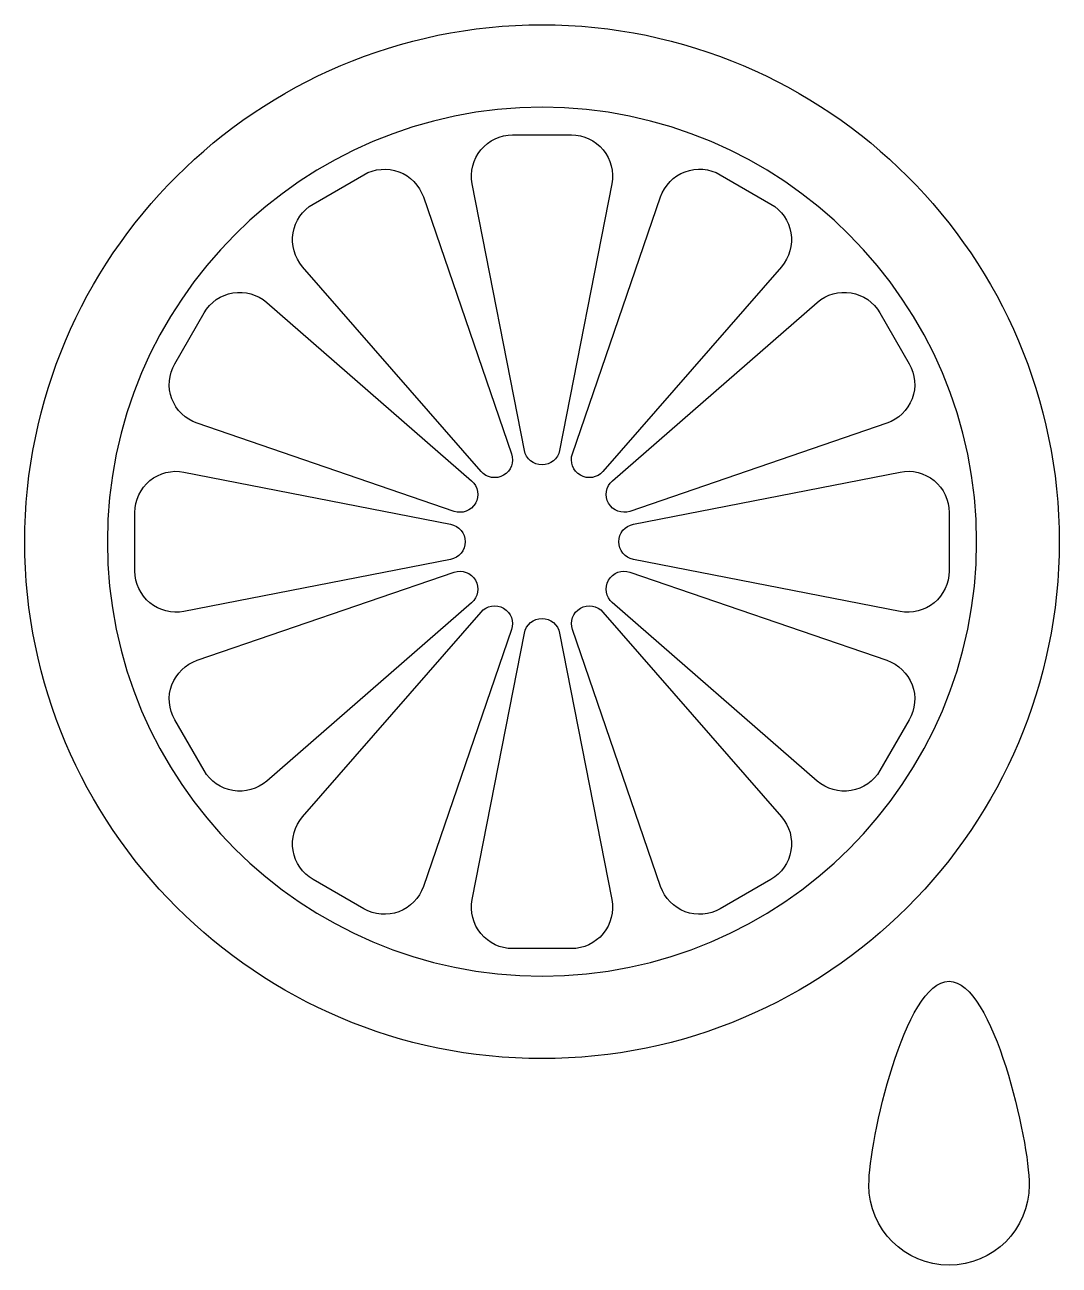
# Model space of a CAD drawing. Header units: centimetres. Extents: x -5.5 to 5.5, y -6.6 to 6.6.
import ezdxf

# ---------------------------------------------------------------- set-up
doc = ezdxf.new("R2010")
doc.units = ezdxf.units.CM
doc.header["$MEASUREMENT"] = 0
doc.layers.add('Layer 1', color=7, linetype='Continuous')

msp = doc.modelspace()

# ---------------------------------------------------------------- linework, layer by layer
at = {"layer": 'Layer 1'}
for points, knots in [([(5.4656, 1.09191), (5.4656, 4.10562), (3.01392, 6.55754), (0.00002, 6.55754), (0.00002, 6.55754), (-3.01393, 6.55754), (-5.46564, 4.10562), (-5.46564, 1.09191), (-5.46564, 1.09191), (-5.46564, -1.92183), (-3.01393, -4.37375), (0.00002, -4.37375), (0.00002, -4.37375), (3.01392, -4.37375), (5.4656, -1.92183), (5.4656, 1.09191)], [0, 0, 0, 0, 0.2, 0.2, 0.2, 0.2, 0.4, 0.4, 0.4, 0.4, 0.6, 0.6, 0.6, 0.6, 1, 1, 1, 1]), ([(0.00003, -3.50142), (-2.53264, -3.50142), (-4.5933, -1.44092), (-4.5933, 1.09191), (-4.5933, 1.09191), (-4.5933, 3.62474), (-2.53264, 5.68521), (0.00003, 5.68521), (0.00003, 5.68521), (2.53262, 5.68521), (4.5933, 3.62474), (4.5933, 1.09191), (4.5933, 1.09191), (4.5933, -1.44092), (2.53262, -3.50142), (0.00003, -3.50142)], [0, 0, 0, 0, 0.2, 0.2, 0.2, 0.2, 0.4, 0.4, 0.4, 0.4, 0.6, 0.6, 0.6, 0.6, 1, 1, 1, 1]), ([(0.00042, 1.90439), (0.09115, 1.90439), (0.16909, 1.96868), (0.18655, 2.05769), (0.18655, 2.05769), (0.18655, 2.05769), (0.73728, 4.87571), (0.73728, 4.87571), (0.73728, 4.87571), (0.76242, 5.00327), (0.72873, 5.13532), (0.64613, 5.23562), (0.64613, 5.23562), (0.5635, 5.33592), (0.44042, 5.39408), (0.31051, 5.39408), (0.31051, 5.39408), (0.31051, 5.39408), (-0.31009, 5.39409), (-0.31009, 5.39409), (-0.31009, 5.39409), (-0.43997, 5.39409), (-0.56311, 5.33593), (-0.64571, 5.23563), (-0.64571, 5.23563), (-0.72839, 5.1353), (-0.76202, 5.00327), (-0.73689, 4.87572), (-0.73689, 4.87572), (-0.73689, 4.87572), (-0.18571, 2.0577), (-0.18571, 2.0577), (-0.18571, 2.0577), (-0.1687, 1.96866), (-0.0903, 1.90439), (0.00042, 1.90439)], [0, 0, 0, 0, 0.1, 0.1, 0.1, 0.1, 0.2, 0.2, 0.2, 0.2, 0.3, 0.3, 0.3, 0.3, 0.4, 0.4, 0.4, 0.4, 0.5, 0.5, 0.5, 0.5, 0.6, 0.6, 0.6, 0.6, 0.7, 0.7, 0.7, 0.7, 0.8, 0.8, 0.8, 0.8, 1, 1, 1, 1]), ([(-0.64445, 1.83494), (-0.58481, 1.7666), (-0.48514, 1.74977), (-0.40635, 1.79512), (-0.40635, 1.79512), (-0.32753, 1.84047), (-0.29221, 1.93524), (-0.3216, 2.02126), (-0.3216, 2.02126), (-0.3216, 2.02126), (-1.25394, 4.73707), (-1.25394, 4.73707), (-1.25394, 4.73707), (-1.29611, 4.86015), (-1.39068, 4.95771), (-1.51249, 5.00329), (-1.51249, 5.00329), (-1.6343, 5.04887), (-1.77017, 5.03758), (-1.88267, 4.97262), (-1.88267, 4.97262), (-1.88267, 4.97262), (-2.41975, 4.66253), (-2.41975, 4.66253), (-2.41975, 4.66253), (-2.5322, 4.59757), (-2.61012, 4.48558), (-2.63147, 4.35736), (-2.63147, 4.35736), (-2.65277, 4.22914), (-2.61567, 4.09817), (-2.5305, 4.0002), (-2.5305, 4.0002), (-2.5305, 4.0002), (-0.64445, 1.83494), (-0.64445, 1.83494)], [0, 0, 0, 0, 0.1, 0.1, 0.1, 0.1, 0.2, 0.2, 0.2, 0.2, 0.3, 0.3, 0.3, 0.3, 0.4, 0.4, 0.4, 0.4, 0.5, 0.5, 0.5, 0.5, 0.6, 0.6, 0.6, 0.6, 0.7, 0.7, 0.7, 0.7, 0.8, 0.8, 0.8, 0.8, 1, 1, 1, 1]), ([(0.40635, 1.79554), (0.48427, 1.74953), (0.58439, 1.76614), (0.64397, 1.8347), (0.64397, 1.8347), (0.64397, 1.8347), (2.53003, 3.99994), (2.53003, 3.99994), (2.53003, 3.99994), (2.61562, 4.09855), (2.65227, 4.22888), (2.63097, 4.35752), (2.63097, 4.35752), (2.60964, 4.48531), (2.53172, 4.59731), (2.41928, 4.66163), (2.41928, 4.66163), (2.41928, 4.66163), (1.88218, 4.97257), (1.88218, 4.97257), (1.88218, 4.97257), (1.76976, 5.03774), (1.63384, 5.04903), (1.51245, 5.00324), (1.51245, 5.00324), (1.39024, 4.95747), (1.29523, 4.86034), (1.25305, 4.73747), (1.25305, 4.73747), (1.25305, 4.73747), (0.32156, 2.02123), (0.32156, 2.02123), (0.32156, 2.02123), (0.29176, 1.93548), (0.32753, 1.84049), (0.40635, 1.79554)], [0, 0, 0, 0, 0.1, 0.1, 0.1, 0.1, 0.2, 0.2, 0.2, 0.2, 0.3, 0.3, 0.3, 0.3, 0.4, 0.4, 0.4, 0.4, 0.5, 0.5, 0.5, 0.5, 0.6, 0.6, 0.6, 0.6, 0.7, 0.7, 0.7, 0.7, 0.8, 0.8, 0.8, 0.8, 1, 1, 1, 1]), ([(-3.64556, 2.34521), (-3.64556, 2.34521), (-0.9294, 1.41306), (-0.9294, 1.41306), (-0.9294, 1.41306), (-0.84378, 1.38366), (-0.74919, 1.41904), (-0.70405, 1.49741), (-0.70405, 1.49741), (-0.70405, 1.49741), (-0.7036, 1.49823), (-0.7036, 1.49823), (-0.7036, 1.49823), (-0.65849, 1.57681), (-0.67508, 1.67648), (-0.74366, 1.73612), (-0.74366, 1.73612), (-0.74366, 1.73612), (-2.9083, 3.62196), (-2.9083, 3.62196), (-2.9083, 3.62196), (-3.00625, 3.70737), (-3.13746, 3.74441), (-3.2657, 3.72311), (-3.2657, 3.72311), (-3.39386, 3.7016), (-3.50549, 3.62408), (-3.57063, 3.51163), (-3.57063, 3.51163), (-3.57063, 3.51163), (-3.88115, 2.9741), (-3.88115, 2.9741), (-3.88115, 2.9741), (-3.94587, 2.86144), (-3.95738, 2.72579), (-3.91179, 2.60395), (-3.91179, 2.60395), (-3.86622, 2.48237), (-3.7687, 2.38736), (-3.64556, 2.34521)], [0, 0, 0, 0, 0.09090909, 0.09090909, 0.09090909, 0.09090909, 0.18181818, 0.18181818, 0.18181818, 0.18181818, 0.27272727, 0.27272727, 0.27272727, 0.27272727, 0.36363636, 0.36363636, 0.36363636, 0.36363636, 0.45454545, 0.45454545, 0.45454545, 0.45454545, 0.54545455, 0.54545455, 0.54545455, 0.54545455, 0.63636364, 0.63636364, 0.63636364, 0.63636364, 0.72727273, 0.72727273, 0.72727273, 0.72727273, 0.81818182, 0.81818182, 0.81818182, 0.81818182, 1, 1, 1, 1]), ([(0.70363, 1.49823), (0.74837, 1.41923), (0.84333, 1.38364), (0.92937, 1.41327), (0.92937, 1.41327), (0.92937, 1.41327), (3.64519, 2.34521), (3.64519, 2.34521), (3.64519, 2.34521), (3.76825, 2.38781), (3.8654, 2.48258), (3.91139, 2.6044), (3.91139, 2.6044), (3.957, 2.72579), (3.94505, 2.86168), (3.8803, 2.97371), (3.8803, 2.97371), (3.8803, 2.97371), (3.57066, 3.51145), (3.57066, 3.51145), (3.57066, 3.51145), (3.50549, 3.62432), (3.39387, 3.70184), (3.2657, 3.72314), (3.2657, 3.72314), (3.13748, 3.74444), (3.00628, 3.70737), (2.90833, 3.6222), (2.90833, 3.6222), (2.90833, 3.6222), (0.7433, 1.73614), (0.7433, 1.73614), (0.7433, 1.73614), (0.67466, 1.67669), (0.65805, 1.57639), (0.70363, 1.49823)], [0, 0, 0, 0, 0.1, 0.1, 0.1, 0.1, 0.2, 0.2, 0.2, 0.2, 0.3, 0.3, 0.3, 0.3, 0.4, 0.4, 0.4, 0.4, 0.5, 0.5, 0.5, 0.5, 0.6, 0.6, 0.6, 0.6, 0.7, 0.7, 0.7, 0.7, 0.8, 0.8, 0.8, 0.8, 1, 1, 1, 1]), ([(-0.96605, 0.90535), (-0.87702, 0.92281), (-0.81267, 1.00073), (-0.81267, 1.09167), (-0.81267, 1.09167), (-0.81267, 1.1824), (-0.87702, 1.26055), (-0.96605, 1.27799), (-0.96605, 1.27799), (-0.96605, 1.27799), (-3.78362, 1.82872), (-3.78362, 1.82872), (-3.78362, 1.82872), (-3.91139, 1.85367), (-4.04302, 1.82023), (-4.14351, 1.73778), (-4.14351, 1.73778), (-4.24405, 1.65518), (-4.30197, 1.53188), (-4.30197, 1.40194), (-4.30197, 1.40194), (-4.30197, 1.40194), (-4.30197, 0.7816), (-4.30197, 0.7816), (-4.30197, 0.7816), (-4.30197, 0.65145), (-4.24405, 0.52837), (-4.14351, 0.44571), (-4.14351, 0.44571), (-4.04344, 0.36311), (-3.91142, 0.32988), (-3.78362, 0.35477), (-3.78362, 0.35477), (-3.78362, 0.35477), (-0.96605, 0.90535), (-0.96605, 0.90535)], [0, 0, 0, 0, 0.1, 0.1, 0.1, 0.1, 0.2, 0.2, 0.2, 0.2, 0.3, 0.3, 0.3, 0.3, 0.4, 0.4, 0.4, 0.4, 0.5, 0.5, 0.5, 0.5, 0.6, 0.6, 0.6, 0.6, 0.7, 0.7, 0.7, 0.7, 0.8, 0.8, 0.8, 0.8, 1, 1, 1, 1]), ([(4.14351, 1.73781), (4.04342, 1.82002), (3.91136, 1.85409), (3.78399, 1.82875), (3.78399, 1.82875), (3.78399, 1.82875), (0.96602, 1.27802), (0.96602, 1.27802), (0.96602, 1.27802), (0.87656, 1.2608), (0.81224, 1.18264), (0.81264, 1.09191), (0.81264, 1.09191), (0.81224, 1.00118), (0.87611, 0.9226), (0.96554, 0.90535), (0.96554, 0.90535), (0.96554, 0.90535), (3.78359, 0.35462), (3.78359, 0.35462), (3.78359, 0.35462), (3.91133, 0.32988), (4.04299, 0.36335), (4.1435, 0.44617), (4.1435, 0.44617), (4.24402, 0.52838), (4.30193, 0.6517), (4.30154, 0.78164), (4.30154, 0.78164), (4.30154, 0.78164), (4.30196, 1.40198), (4.30196, 1.40198), (4.30196, 1.40198), (4.30197, 1.53212), (4.24447, 1.65542), (4.14351, 1.73781)], [0, 0, 0, 0, 0.1, 0.1, 0.1, 0.1, 0.2, 0.2, 0.2, 0.2, 0.3, 0.3, 0.3, 0.3, 0.4, 0.4, 0.4, 0.4, 0.5, 0.5, 0.5, 0.5, 0.6, 0.6, 0.6, 0.6, 0.7, 0.7, 0.7, 0.7, 0.8, 0.8, 0.8, 0.8, 1, 1, 1, 1]), ([(-0.70363, 0.68514), (-0.74922, 0.76412), (-0.8442, 0.79949), (-0.92985, 0.7701), (-0.92985, 0.7701), (-0.92985, 0.7701), (-3.64522, -0.16184), (-3.64522, -0.16184), (-3.64522, -0.16184), (-3.76828, -0.20401), (-3.8658, -0.29903), (-3.91142, -0.42063), (-3.91142, -0.42063), (-3.95698, -0.54244), (-3.94592, -0.6781), (-3.88073, -0.79054), (-3.88073, -0.79054), (-3.88073, -0.79054), (-3.57066, -1.32788), (-3.57066, -1.32788), (-3.57066, -1.32788), (-3.50552, -1.44054), (-3.39387, -1.51804), (-3.26573, -1.53955), (-3.26573, -1.53955), (-3.13749, -1.56082), (-3.00628, -1.52381), (-2.90833, -1.4384), (-2.90833, -1.4384), (-2.90833, -1.4384), (-0.74332, 0.44742), (-0.74332, 0.44742), (-0.74332, 0.44742), (-0.67511, 0.50689), (-0.65852, 0.60653), (-0.70363, 0.68514)], [0, 0, 0, 0, 0.1, 0.1, 0.1, 0.1, 0.2, 0.2, 0.2, 0.2, 0.3, 0.3, 0.3, 0.3, 0.4, 0.4, 0.4, 0.4, 0.5, 0.5, 0.5, 0.5, 0.6, 0.6, 0.6, 0.6, 0.7, 0.7, 0.7, 0.7, 0.8, 0.8, 0.8, 0.8, 1, 1, 1, 1]), ([(3.64556, -0.16185), (3.64556, -0.16185), (0.9298, 0.77009), (0.9298, 0.77009), (0.9298, 0.77009), (0.84376, 0.79972), (0.74877, 0.76411), (0.70361, 0.68553), (0.70361, 0.68553), (0.65802, 0.60698), (0.67464, 0.50709), (0.74324, 0.44764), (0.74324, 0.44764), (0.74324, 0.44764), (2.90827, -1.43842), (2.90827, -1.43842), (2.90827, -1.43842), (3.00667, -1.52359), (3.13743, -1.56068), (3.26601, -1.53933), (3.26601, -1.53933), (3.3938, -1.51803), (3.50543, -1.44011), (3.5706, -1.32787), (3.5706, -1.32787), (3.5706, -1.32787), (3.88109, -0.79053), (3.88109, -0.79053), (3.88109, -0.79053), (3.94581, -0.67787), (3.95692, -0.54243), (3.91133, -0.42062), (3.91133, -0.42062), (3.86577, -0.29901), (3.7687, -0.20381), (3.64556, -0.16185)], [0, 0, 0, 0, 0.1, 0.1, 0.1, 0.1, 0.2, 0.2, 0.2, 0.2, 0.3, 0.3, 0.3, 0.3, 0.4, 0.4, 0.4, 0.4, 0.5, 0.5, 0.5, 0.5, 0.6, 0.6, 0.6, 0.6, 0.7, 0.7, 0.7, 0.7, 0.8, 0.8, 0.8, 0.8, 1, 1, 1, 1]), ([(-0.40635, 0.3878), (-0.48517, 0.43315), (-0.58481, 0.41653), (-0.64445, 0.34819), (-0.64445, 0.34819), (-0.64445, 0.34819), (-2.53006, -1.81663), (-2.53006, -1.81663), (-2.53006, -1.81663), (-2.61526, -1.91461), (-2.65232, -2.04557), (-2.63103, -2.17376), (-2.63103, -2.17376), (-2.6097, -2.30177), (-2.53221, -2.41376), (-2.41976, -2.47872), (-2.41976, -2.47872), (-2.41976, -2.47872), (-1.88268, -2.78905), (-1.88268, -2.78905), (-1.88268, -2.78905), (-1.77018, -2.85401), (-1.63432, -2.86528), (-1.5125, -2.81972), (-1.5125, -2.81972), (-1.39068, -2.77416), (-1.29575, -2.67661), (-1.25355, -2.5535), (-1.25355, -2.5535), (-1.25355, -2.5535), (-0.32161, 0.16226), (-0.32161, 0.16226), (-0.32161, 0.16226), (-0.29221, 0.24789), (-0.32753, 0.34224), (-0.40635, 0.3878)], [0, 0, 0, 0, 0.1, 0.1, 0.1, 0.1, 0.2, 0.2, 0.2, 0.2, 0.3, 0.3, 0.3, 0.3, 0.4, 0.4, 0.4, 0.4, 0.5, 0.5, 0.5, 0.5, 0.6, 0.6, 0.6, 0.6, 0.7, 0.7, 0.7, 0.7, 0.8, 0.8, 0.8, 0.8, 1, 1, 1, 1]), ([(0.64445, 0.34819), (0.58436, 0.41677), (0.48472, 0.4336), (0.40635, 0.38825), (0.40635, 0.38825), (0.32753, 0.34287), (0.29221, 0.2481), (0.3216, 0.16227), (0.3216, 0.16227), (0.3216, 0.16227), (1.25354, -2.5537), (1.25354, -2.5537), (1.25354, -2.5537), (1.29571, -2.6766), (1.39067, -2.77412), (1.51294, -2.81971), (1.51294, -2.81971), (1.63433, -2.8653), (1.77019, -2.854), (1.88222, -2.78904), (1.88222, -2.78904), (1.88222, -2.78904), (2.41975, -2.47871), (2.41975, -2.47871), (2.41975, -2.47871), (2.53262, -2.41375), (2.61012, -2.30197), (2.63099, -2.17375), (2.63099, -2.17375), (2.65274, -2.04577), (2.61609, -1.9148), (2.53047, -1.8164), (2.53047, -1.8164), (2.53047, -1.8164), (0.64445, 0.34819), (0.64445, 0.34819)], [0, 0, 0, 0, 0.1, 0.1, 0.1, 0.1, 0.2, 0.2, 0.2, 0.2, 0.3, 0.3, 0.3, 0.3, 0.4, 0.4, 0.4, 0.4, 0.5, 0.5, 0.5, 0.5, 0.6, 0.6, 0.6, 0.6, 0.7, 0.7, 0.7, 0.7, 0.8, 0.8, 0.8, 0.8, 1, 1, 1, 1]), ([(0.00003, 0.27943), (-0.0903, 0.27943), (-0.16869, 0.21532), (-0.18613, 0.12587), (-0.18613, 0.12587), (-0.18613, 0.12587), (-0.73686, -2.69234), (-0.73686, -2.69234), (-0.73686, -2.69234), (-0.76155, -2.81968), (-0.72837, -2.9515), (-0.64568, -3.05183), (-0.64568, -3.05183), (-0.5631, -3.15237), (-0.43997, -3.21029), (-0.31006, -3.21029), (-0.31006, -3.21029), (-0.31006, -3.21029), (0.31009, -3.2103), (0.31009, -3.2103), (0.31009, -3.2103), (0.44042, -3.2103), (0.56351, -3.15238), (0.64614, -3.05184), (0.64614, -3.05184), (0.72874, -2.95151), (0.762, -2.81972), (0.73729, -2.69235), (0.73729, -2.69235), (0.73729, -2.69235), (0.18656, 0.12586), (0.18656, 0.12586), (0.18656, 0.12586), (0.1691, 0.21532), (0.09075, 0.27943), (0.00003, 0.27943)], [0, 0, 0, 0, 0.1, 0.1, 0.1, 0.1, 0.2, 0.2, 0.2, 0.2, 0.3, 0.3, 0.3, 0.3, 0.4, 0.4, 0.4, 0.4, 0.5, 0.5, 0.5, 0.5, 0.6, 0.6, 0.6, 0.6, 0.7, 0.7, 0.7, 0.7, 0.8, 0.8, 0.8, 0.8, 1, 1, 1, 1]), ([(4.30197, -3.55507), (3.8339, -3.55507), (3.45475, -5.24266), (3.45475, -5.71052), (3.45475, -5.71052), (3.45475, -6.1782), (3.83387, -6.5575), (4.30197, -6.5575), (4.30197, -6.5575), (4.76965, -6.5575), (5.14874, -6.17822), (5.14874, -5.71052), (5.14874, -5.71052), (5.14874, -5.24267), (4.76964, -3.55507), (4.30197, -3.55507)], [0, 0, 0, 0, 0.2, 0.2, 0.2, 0.2, 0.4, 0.4, 0.4, 0.4, 0.6, 0.6, 0.6, 0.6, 1, 1, 1, 1])]:
    msp.add_open_spline(points, degree=3, knots=knots, dxfattribs=at)

doc.saveas('drawing.dxf')
